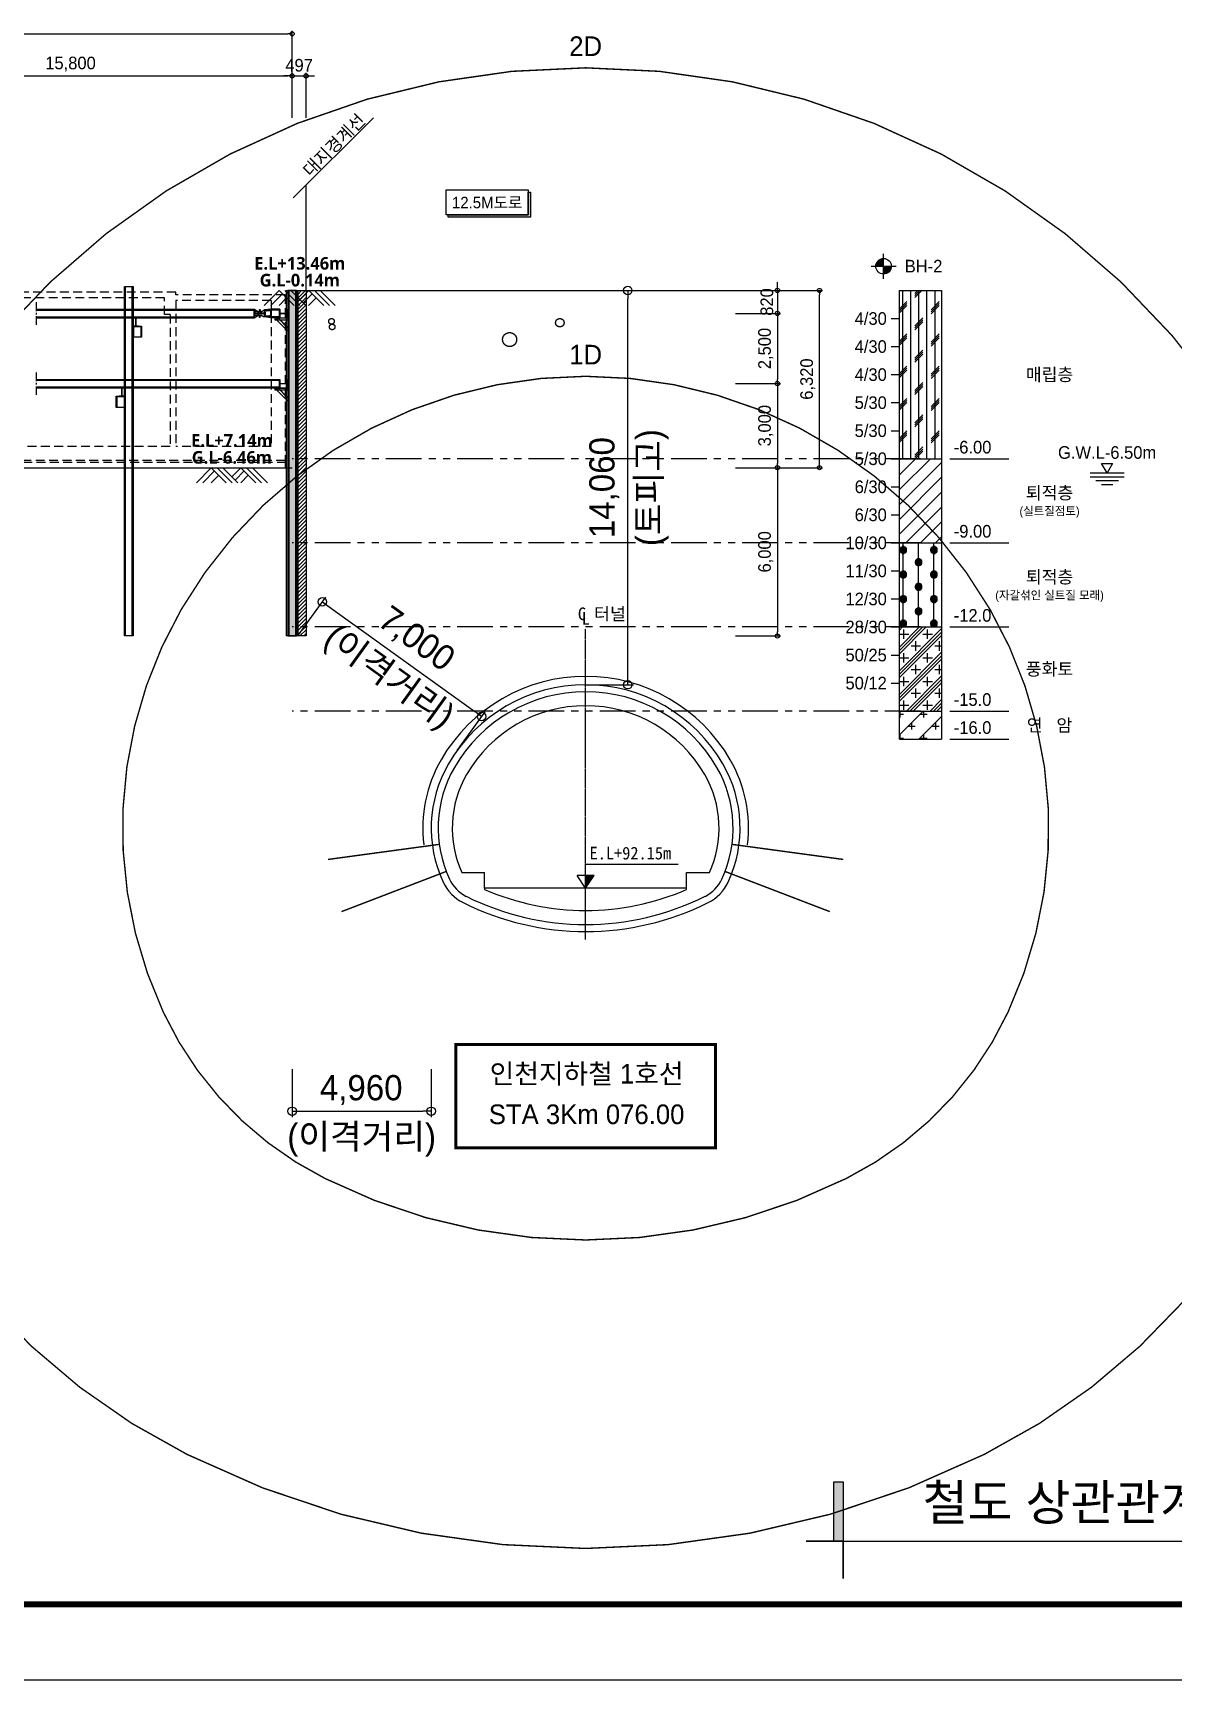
# Model space of a CAD drawing. Header units: millimetres. Extents: x 1073475 to 2890243, y -1340830 to -367733.
# Drawn here: x 1472353 to 1512988, y -456833 to -398096 of the extents above; entities that cross this region are included whole.
import ezdxf
from ezdxf.enums import TextEntityAlignment as Align

# ---------------------------------------------------------------- set-up
doc = ezdxf.new("R2010")
doc.units = ezdxf.units.MM
doc.header["$LTSCALE"] = 50
doc.header["$PDMODE"] = 3
doc.header["$PDSIZE"] = 100
for name, pattern in [('A-CENTR01', [2, 1.25, -0.25, 0.25, -0.25]), ('CENTER', [2, 1.25, -0.25, 0.25, -0.25]), ('E-DIGLN01', [2, 0.9, -0.2, 0.9]), ('HIDDEN', [9.525, 6.35, -3.175]), ('HIDDEN2', [4.7625, 3.175, -1.5875]), ('PHANTOM', [63.5, 31.75, -6.35, 6.35, -6.35, 6.35, -6.35])]:
    doc.linetypes.add(name, pattern=pattern)
doc.layers.get('Defpoints').update_dxf_attribs({"color": 151})
for name, color, linetype in [('0-재료표-1', 3, 'Continuous'), ('0-재료표-T', 7, 'Continuous'), ('1', 1, 'Continuous'), ('11', 11, 'Continuous'), ('3', 3, 'Continuous'), ('A-SYM', 7, 'Continuous'), ('ANGLE', 1, 'Continuous'), ('C-DIM', 7, 'Continuous'), ('CIP', 1, 'Continuous'), ('CS-CNTL', 1, 'A-CENTR01'), ('CS-CONC-MAJR', 4, 'Continuous'), ('CS-DIMS', 1, 'Continuous'), ('CS-EXCV', 3, 'E-DIGLN01'), ('CS-PLAT', 3, 'Continuous'), ('CS-SYMB', 2, 'Continuous'), ('CS-TEXT', 7, 'Continuous'), ('CZ-TEX2', 7, 'Continuous'), ('H-BEAM', 5, 'Continuous'), ('LW-소공', 8, 'Continuous'), ('PIECE BRACKET', 1, 'Continuous'), ('PILE', 3, 'Continuous'), ('POST PILE', 6, 'Continuous'), ('POST PILE-1', 4, 'Continuous'), ('ROCKBOLT', 7, 'Continuous'), ('SITE', 7, 'PHANTOM'), ('STRUT', 3, 'Continuous'), ('STRUT-하', 3, 'Continuous'), ('TEX', 3, 'Continuous'), ('TEXT', 3, 'Continuous'), ('TITLE-1', 3, 'Continuous'), ('WALE-1', 3, 'Continuous'), ('건축', 233, 'HIDDEN'), ('대지경계선', 6, 'PHANTOM'), ('유압JACK', 2, 'Continuous'), ('주상도', 7, 'Continuous'), ('주상도0', 222, 'Continuous'), ('현황', 9, 'Continuous')]:
    doc.layers.add(name, color=color, linetype=linetype)
doc.styles.add('RXHG', font='arial.ttf')
doc.styles.add('TB_TEXT', font='')
doc.styles.add('돋움', font='')
doc.styles.add('맑은고딕', font='malgunbd.ttf')
doc.styles.get('TB_TEXT').set_extended_font_data('GulimChe')
doc.styles.get('돋움').set_extended_font_data('Dotum')
doc.linetypes.add('A-DIGLN01', pattern='A,0.9,-0.2,[19,kscals.shx,S=0.1,R=180,X=0,Y=0],0.9', length=2)
doc.dimstyles.new('SAM-300', dxfattribs={"dimscale": 1.5, "dimtxt": 300, "dimasz": 100, "dimexe": 70, "dimexo": 0, "dimgap": 100, "dimtad": 1, "dimdec": 0, "dimzin": 0, "dimdsep": 46, "dimlunit": 6, "dimtxsty": '돋움', "dimblk": 'ORIGIN', "dimcen": 100, "dimclrd": 1, "dimclre": 1, "dimclrt": 7, "dimadec": 0, "dimazin": 0, "dimtfac": 1, "dimtdec": 0, "dimtix": 1, "dimtmove": 2, "dimatfit": 3, "dimfxl": 70, "dimtolj": 1, "dimtzin": 0, "dimlwd": -1, "dimlwe": -1, "dimarcsym": 0})

# ---------------------------------------------------------------- blocks, each defined once
blk = doc.blocks.new('r1')
at = {"layer": 'ROCKBOLT', "color": 6, "linetype": 'HIDDEN', "ltscale": 0.3, "const_width": 50}
blk.add_lwpolyline([(0, 0), (0, -4000)], dxfattribs=at)
blk = doc.blocks.new('A$604448424532')
at = {"layer": 'CS-CNTL'}
blk.add_line((0, -1830), (0, 9248), dxfattribs=at)
at = {"layer": 'CS-CONC-MAJR', "color": 1}
for p, q in [((-3600, 0), (-3600, 550)), ((3600, 0), (-3600, 0)), ((3600, 0), (3600, 550)), ((3600, 550), (4409, 550)), ((3600, -50), (3600, 0)), ((-3600, 0), (-3600, -50))]:
    blk.add_line(p, q, dxfattribs=at)
at = {"layer": 'CS-CONC-MAJR', "flags": 128}
for points in [[(4853, 320, 0.244307), (4677, 4300, 0.57735), (-4677, 4300, 0.244307), (-4853, 320)], [(-4256, -295, 0.236096), (4256, -295)]]:
    blk.add_lwpolyline(points, format="xyb", dxfattribs=at)
at = {"layer": 'CS-CONC-MAJR', "color": 1, "flags": 128}
blk.add_lwpolyline([(4409, 550, 0.242815), (4244, 4050, 0.57735), (-4244, 4050, 0.242815), (-4409, 550), (-3600, 550)], format="xyb", dxfattribs=at)
at = {"layer": 'CS-CONC-MAJR'}
for centre, start, end in [((-3674, 867), 204.91541, 243.43191), ((3674, 867), 296.56809, 335.08459)]:
    blk.add_arc(centre, 1300, start, end, dxfattribs=at)
at = {"layer": 'CS-CONC-MAJR', "color": 1}
blk.add_arc((0, 8215), 9015, 246.46342, 293.53658, dxfattribs=at)
at = {"layer": 'CS-EXCV', "linetype": 'A-DIGLN01', "flags": 128}
for points in [[(5153, 4575, 0.57735), (-5153, 4575, 0.162835), (-5769, 1547, 0.162835)], [(4893, 4425, 0.57735), (-4893, 4425, 0.244307), (-5080, 214)], [(5080, 214, 0.244307), (4893, 4425, 0.073731)], [(5769, 1547, 0.162835), (5153, 4575)], [(4368, -519, 0.16966), (5080, 214)]]:
    blk.add_lwpolyline(points, format="xyb", dxfattribs=at)
at = {"layer": 'CS-EXCV', "linetype": 'A-DIGLN01'}
for centre, radius, start, end in [((-3674, 867), 1550, 204.91541, 243.43191), ((0, 8215), 9765, 243.43191, 296.56809)]:
    blk.add_arc(centre, radius, start, end, dxfattribs=at)
at = {"layer": 'CS-PLAT'}
for p, rotation in [((-5216, 1559), 277.7322920257632), ((5216, 1559), 82.26770797426234), ((-4969, 592), 290.994339550877), ((4969, 592), 69.00566044914086)]:
    blk.add_blockref('r1', p, dxfattribs=dict(at, rotation=rotation))
at = {"layer": 'CS-TEXT', "style": 'TB_TEXT'}
for s, p in [('C 터널', (-279, 9556)), ('L', (-140, 9395))]:
    blk.add_text(s, height=450, dxfattribs=at).set_placement(p)
blk = doc.blocks.new('A$C62E05D53')
at = {"layer": '1'}
for p, q in [((-273, 0), (-628, -356)), ((84, -356), (-273, 0)), ((221, -356), (-137, 0)), ((357, -356), (0, 0)), ((429, 0), (215, -215)), ((787, -356), (429, 0)), ((923, -356), (566, 0)), ((1060, -356), (703, 0)), ((-195, -78), (-472, -356)), ((-97, -175), (-277, -356)), ((508, -78), (294, -293)), ((605, -175), (425, -356))]:
    blk.add_line(p, q, dxfattribs=at)
blk = doc.blocks.new('A-A')
at = {"layer": '건축'}
for p, q in [((-17050, 260), (-17050, 6260)), ((13150, 6260), (-17050, 6260)), ((-16550, 760), (-16550, 6060)), ((-4550, 6060), (-16550, 6060)), ((-4550, 5460), (-4550, 6060)), ((5450, 6060), (-4150, 6060)), ((-4150, 5460), (-4150, 6060)), ((5450, 5460), (5450, 6060)), ((12750, 6060), (5850, 6060)), ((5850, 5460), (5850, 6060)), ((12750, 5460), (12750, 6060)), ((17050, 6160), (13150, 6160)), ((16550, 5960), (13150, 5960)), ((13150, 5960), (13150, 760)), ((16550, 5960), (16550, 760)), ((17050, 6160), (17050, 260)), ((-4150, 5460), (-4550, 5460)), ((5850, 5460), (5450, 5460)), ((12950, 5460), (12750, 5460)), ((12950, 760), (-16550, 760)), ((16550, 760), (13150, 760)), ((-17050, 260), (-17050, 0)), ((17050, 260), (-17050, 260)), ((-17050, 200), (17050, 200)), ((-17050, 0), (17050, 0)), ((17050, 260), (17050, 0))]:
    blk.add_line(p, q, dxfattribs=at)
for points in [[(13150, 6160), (13150, 6260)], [(12950, 5460), (12950, 760)]]:
    blk.add_lwpolyline(points, dxfattribs=at)
blk = doc.blocks.new('A$C52A661DD')
at = {"layer": 'ANGLE'}
for p, q in [((-450, -10), (0, -10)), ((-361, -7), (0, -368))]:
    blk.add_line(p, q, dxfattribs=at)
for points in [[(-450, 0), (0, 0), (0, -90), (-450, -90)], [(-354, 0), (0, -354), (0, -481), (-417, -64)]]:
    blk.add_lwpolyline(points, close=True, dxfattribs=at)
blk = doc.blocks.new('A$C26452653')
at = {"layer": '유압JACK'}
for p, q in [((0, 600), (0, 587)), ((0, 600), (300, 600)), ((300, 600), (0, 600)), ((300, 600), (300, 587)), ((0, 13), (26, 234)), ((0, 13), (0, 0)), ((0, 0), (300, 0)), ((5, 582), (62, 582)), ((5, 582), (150, 582)), ((5, 582), (125, 582)), ((5, 18), (25, 18)), ((9, 582), (82, 471)), ((17, 413), (64, 417)), ((17, 393), (64, 389)), ((40, 33), (40, 244)), ((77, 363), (54, 296)), ((56, 21), (56, 199)), ((56, 168), (60, 168)), ((56, 153), (60, 153)), ((56, 63), (60, 63)), ((56, 48), (60, 48)), ((70, 311), (57, 299)), ((59, 18), (241, 18)), ((60, 168), (60, 153)), ((60, 48), (60, 63)), ((83, 450), (77, 568)), ((77, 434), (77, 432)), ((77, 432), (77, 372)), ((77, 374), (77, 372)), ((77, 373), (77, 372)), ((133, 368), (77, 368)), ((77, 368), (77, 327)), ((150, 438), (81, 438)), ((150, 368), (81, 368)), ((150, 444), (89, 444)), ((92, 226), (92, 221)), ((92, 226), (207, 226)), ((92, 221), (207, 221)), ((95, 444), (95, 438)), ((95, 444), (205, 444)), ((95, 438), (205, 438)), ((98, 444), (98, 438)), ((98, 234), (98, 226)), ((98, 226), (197, 226)), ((101, 235), (101, 226)), ((102, 226), (102, 221)), ((103, 226), (103, 221)), ((103, 221), (195, 221)), ((103, 218), (103, 213)), ((103, 218), (195, 218)), ((103, 213), (197, 213)), ((105, 221), (105, 218)), ((133, 368), (222, 368)), ((295, 582), (139, 582)), ((142, 479), (140, 567)), ((141, 247), (141, 360)), ((141, 341), (159, 341)), ((141, 259), (159, 259)), ((150, 444), (211, 444)), ((150, 438), (218, 438)), ((150, 368), (218, 368)), ((158, 479), (160, 567)), ((159, 247), (159, 360)), ((295, 582), (175, 582)), ((195, 221), (197, 221)), ((195, 221), (195, 218)), ((195, 218), (197, 218)), ((197, 226), (197, 221)), ((197, 226), (197, 221)), ((197, 226), (197, 221)), ((197, 226), (202, 226)), ((197, 218), (197, 213)), ((199, 235), (199, 226)), ((202, 444), (202, 438)), ((202, 234), (202, 226)), ((205, 444), (205, 438)), ((207, 226), (207, 221)), ((217, 450), (223, 568)), ((291, 582), (218, 471)), ((222, 434), (222, 432)), ((222, 432), (222, 372)), ((222, 374), (222, 372)), ((222, 373), (222, 372)), ((222, 368), (222, 327)), ((222, 363), (246, 296)), ((230, 311), (243, 299)), ((282, 413), (236, 417)), ((282, 393), (236, 389)), ((295, 582), (238, 582)), ((240, 168), (240, 153)), ((244, 168), (240, 168)), ((244, 153), (240, 153)), ((244, 63), (240, 63)), ((240, 48), (240, 63)), ((244, 48), (240, 48)), ((244, 21), (244, 199)), ((260, 33), (260, 244)), ((300, 13), (274, 234)), ((295, 18), (275, 18)), ((300, 13), (300, 0))]:
    blk.add_line(p, q, dxfattribs=at)
for centre, radius, start, end in [((5, 587), 5, 180, 270), ((5, 13), 5, 90, 180), ((17, 403), 10, 90, 270), ((25, 33), 15, 270, 0), ((135, 221), 110, 135, 172.99693), ((150, 236), 110, 135.36023, 180), ((81, 199), 25, 119.7623, 180), ((59, 21), 3, 180, 270), ((62, 567), 15, 3, 90), ((62, 432), 15, 274.76364, 0), ((62, 374), 15, 0, 85.23636), ((150, 79), 164, 90, 119.7623), ((57, 327), 20, 315.36023, 0), ((81, 434), 4, 90, 180), ((81, 372), 4, 180, 270), ((89, 450), 6, 183, 270), ((125, 567), 15, 1.2674, 90), ((132, 479), 10, 270, 1.2674), ((133, 360), 7.5, 0, 90), ((150, 403), 15, 90, 270), ((136, 247), 5, 274.75184, 0), ((150, 403), 10, 90, 270), ((150, 403), 15, 270, 90), ((150, 403), 10, 270, 90), ((150, 79), 164, 60.2377, 90), ((168, 479), 10, 178.7326, 270), ((166, 360), 7.5, 90, 180), ((164, 247), 5, 180, 265.24816), ((175, 567), 15, 90, 178.7326), ((211, 450), 6, 270, 357), ((218, 434), 4, 0, 90), ((218, 372), 4, 270, 0), ((237, 432), 15, 180, 265.23636), ((238, 567), 15, 90, 177), ((237, 374), 15, 94.76364, 180), ((242, 327), 20, 180, 224.63977), ((150, 236), 110, 0, 44.63977), ((219, 199), 25, 0, 60.2377), ((241, 21), 3, 270, 0), ((165, 221), 110, 7.00307, 45), ((275, 33), 15, 180, 270), ((282, 403), 10, 270, 90), ((295, 587), 5, 270, 0), ((295, 13), 5, 0, 90)]:
    blk.add_arc(centre, radius, start, end, dxfattribs=at)
blk = doc.blocks.new('_Origin')
at = {"color": 0, "linetype": 'ByBlock', "lineweight": -2}
blk.add_line((0, 0), (-1, 0), dxfattribs=at)
blk.add_circle((0, 0), 0.5, dxfattribs=at)
blk = doc.blocks.new('*D696')
at = {"layer": 'C-DIM', "color": 1, "ltscale": 0.2, "transparency": 16777216}
for p, q in [((1498887, -407130), (1498887, -406980)), ((1497387, -407280), (1498992, -407280)), ((1498887, -407280), (1498887, -408100)), ((1497387, -408100), (1498992, -408100)), ((1498887, -408250), (1498887, -408400))]:
    blk.add_line(p, q, dxfattribs=at)
at = {"layer": 'Defpoints', "color": 0, "ltscale": 0.2, "transparency": 16777216}
for p in [(1497387, -407280), (1497387, -408100), (1498887, -408100)]:
    blk.add_point(p, dxfattribs=at)
at = {"layer": 'C-DIM', "color": 1, "ltscale": 0.2, "transparency": 16777216, "xscale": 150, "yscale": 150, "zscale": 150}
for p, rotation in [((1498887, -407280), 270), ((1498887, -408100), 90)]:
    blk.add_blockref('_Origin', p, dxfattribs=dict(at, rotation=rotation))
at = {"layer": 'C-DIM', "color": 7, "ltscale": 0.2, "transparency": 16777216, "insert": (1498512, -407690), "char_height": 450, "attachment_point": 5, "rotation": 90, "style": '돋움'}
blk.add_mtext('\\A1;820', dxfattribs=at)
blk = doc.blocks.new('*D697')
at = {"layer": 'C-DIM', "color": 1, "ltscale": 0.2, "transparency": 16777216}
for p, q in [((1497387, -408100), (1498992, -408100)), ((1498887, -408250), (1498887, -410450)), ((1497387, -410600), (1498992, -410600))]:
    blk.add_line(p, q, dxfattribs=at)
at = {"layer": 'Defpoints', "color": 0, "ltscale": 0.2, "transparency": 16777216}
for p in [(1497387, -408100), (1497387, -410600), (1498887, -410600)]:
    blk.add_point(p, dxfattribs=at)
at = {"layer": 'C-DIM', "color": 1, "ltscale": 0.2, "transparency": 16777216, "xscale": 150, "yscale": 150, "zscale": 150}
for p, rotation in [((1498887, -408100), 90), ((1498887, -410600), 270)]:
    blk.add_blockref('_Origin', p, dxfattribs=dict(at, rotation=rotation))
at = {"layer": 'C-DIM', "color": 7, "ltscale": 0.2, "transparency": 16777216, "insert": (1498469, -409350), "char_height": 450, "attachment_point": 5, "rotation": 90, "style": '돋움'}
blk.add_mtext('\\A1;2,500', dxfattribs=at)
blk = doc.blocks.new('*D698')
at = {"layer": 'C-DIM', "color": 1, "ltscale": 0.2, "transparency": 16777216}
for p, q in [((1497387, -410600), (1498992, -410600)), ((1498887, -410750), (1498887, -413450)), ((1497387, -413600), (1498992, -413600))]:
    blk.add_line(p, q, dxfattribs=at)
at = {"layer": 'Defpoints', "color": 0, "ltscale": 0.2, "transparency": 16777216}
for p in [(1497387, -410600), (1497387, -413600), (1498887, -413600)]:
    blk.add_point(p, dxfattribs=at)
at = {"layer": 'C-DIM', "color": 1, "ltscale": 0.2, "transparency": 16777216, "xscale": 150, "yscale": 150, "zscale": 150}
for p, rotation in [((1498887, -410600), 90), ((1498887, -413600), 270)]:
    blk.add_blockref('_Origin', p, dxfattribs=dict(at, rotation=rotation))
at = {"layer": 'C-DIM', "color": 7, "ltscale": 0.2, "transparency": 16777216, "insert": (1498469, -412100), "char_height": 450, "attachment_point": 5, "rotation": 90, "style": '돋움'}
blk.add_mtext('\\A1;3,000', dxfattribs=at)
blk = doc.blocks.new('*D699')
at = {"layer": 'C-DIM', "color": 1, "ltscale": 0.2, "transparency": 16777216}
for p, q in [((1497387, -413600), (1498992, -413600)), ((1498887, -413750), (1498887, -419450)), ((1497387, -419600), (1498992, -419600))]:
    blk.add_line(p, q, dxfattribs=at)
at = {"layer": 'Defpoints', "color": 0, "ltscale": 0.2, "transparency": 16777216}
for p in [(1497387, -413600), (1497387, -419600), (1498887, -419600)]:
    blk.add_point(p, dxfattribs=at)
at = {"layer": 'C-DIM', "color": 1, "ltscale": 0.2, "transparency": 16777216, "xscale": 150, "yscale": 150, "zscale": 150}
for p, rotation in [((1498887, -413600), 90), ((1498887, -419600), 270)]:
    blk.add_blockref('_Origin', p, dxfattribs=dict(at, rotation=rotation))
at = {"layer": 'C-DIM', "color": 7, "ltscale": 0.2, "transparency": 16777216, "insert": (1498469, -416600), "char_height": 450, "attachment_point": 5, "rotation": 90, "style": '돋움'}
blk.add_mtext('\\A1;6,000', dxfattribs=at)
blk = doc.blocks.new('*D700')
at = {"layer": 'C-DIM', "color": 1, "ltscale": 0.2, "transparency": 16777216}
for p, q in [((1498887, -407280), (1500492, -407280)), ((1500387, -413450), (1500387, -407430)), ((1498887, -413600), (1500492, -413600))]:
    blk.add_line(p, q, dxfattribs=at)
at = {"layer": 'Defpoints', "color": 0, "ltscale": 0.2, "transparency": 16777216}
for p in [(1498887, -407280), (1500387, -407280), (1498887, -413600)]:
    blk.add_point(p, dxfattribs=at)
at = {"layer": 'C-DIM', "color": 1, "ltscale": 0.2, "transparency": 16777216, "xscale": 150, "yscale": 150, "zscale": 150}
for p, rotation in [((1500387, -407280), 90), ((1500387, -413600), 270)]:
    blk.add_blockref('_Origin', p, dxfattribs=dict(at, rotation=rotation))
at = {"layer": 'C-DIM', "color": 7, "ltscale": 0.2, "transparency": 16777216, "insert": (1499969, -410440), "char_height": 450, "attachment_point": 5, "rotation": 90, "style": '돋움'}
blk.add_mtext('\\A1;6,320', dxfattribs=at)
blk = doc.blocks.new('*D704')
at = {"layer": 'C-DIM', "color": 1, "ltscale": 0.2, "transparency": 16777216}
for p, q in [((1465791, -401128), (1465791, -399523)), ((1465941, -399628), (1481441, -399628)), ((1481591, -401128), (1481591, -399523))]:
    blk.add_line(p, q, dxfattribs=at)
at = {"layer": 'Defpoints', "color": 0, "ltscale": 0.2, "transparency": 16777216}
for p in [(1481591, -399628), (1465791, -401128), (1481591, -401128)]:
    blk.add_point(p, dxfattribs=at)
at = {"layer": 'C-DIM', "color": 1, "ltscale": 0.2, "transparency": 16777216, "xscale": 150, "yscale": 150, "zscale": 150, "rotation": 180}
blk.add_blockref('_Origin', (1465791, -399628), dxfattribs=at)
at = {"layer": 'C-DIM', "color": 1, "ltscale": 0.2, "transparency": 16777216, "xscale": 150, "yscale": 150, "zscale": 150}
blk.add_blockref('_Origin', (1481591, -399628), dxfattribs=at)
at = {"layer": 'C-DIM', "color": 7, "ltscale": 0.2, "transparency": 16777216, "insert": (1473691, -399209), "char_height": 450, "attachment_point": 5, "style": '돋움'}
blk.add_mtext('\\A1;15,800', dxfattribs=at)
blk = doc.blocks.new('*D705')
at = {"layer": 'C-DIM', "color": 1, "ltscale": 0.2, "transparency": 16777216}
for p, q in [((1481441, -399628), (1481291, -399628)), ((1481591, -401128), (1481591, -399523)), ((1481591, -399628), (1482088, -399628)), ((1482088, -401128), (1482088, -399523)), ((1482238, -399628), (1482388, -399628))]:
    blk.add_line(p, q, dxfattribs=at)
at = {"layer": 'Defpoints', "color": 0, "ltscale": 0.2, "transparency": 16777216}
for p in [(1482088, -399628), (1481591, -401128), (1482088, -401128)]:
    blk.add_point(p, dxfattribs=at)
at = {"layer": 'C-DIM', "color": 1, "ltscale": 0.2, "transparency": 16777216, "xscale": 150, "yscale": 150, "zscale": 150}
blk.add_blockref('_Origin', (1481591, -399628), dxfattribs=at)
at = {"layer": 'C-DIM', "color": 1, "ltscale": 0.2, "transparency": 16777216, "xscale": 150, "yscale": 150, "zscale": 150, "rotation": 180}
blk.add_blockref('_Origin', (1482088, -399628), dxfattribs=at)
at = {"layer": 'C-DIM', "color": 7, "ltscale": 0.2, "transparency": 16777216, "insert": (1481839, -399252), "char_height": 450, "attachment_point": 5, "style": '돋움'}
blk.add_mtext('\\A1;497', dxfattribs=at)
blk = doc.blocks.new('*D706')
at = {"layer": 'C-DIM', "color": 1, "ltscale": 0.2, "transparency": 16777216}
for p, q in [((1446991, -399628), (1446991, -398023)), ((1447141, -398128), (1481441, -398128)), ((1481591, -399628), (1481591, -398023))]:
    blk.add_line(p, q, dxfattribs=at)
at = {"layer": 'Defpoints', "color": 0, "ltscale": 0.2, "transparency": 16777216}
for p in [(1481591, -398128), (1446991, -399628), (1481591, -399628)]:
    blk.add_point(p, dxfattribs=at)
at = {"layer": 'C-DIM', "color": 1, "ltscale": 0.2, "transparency": 16777216, "xscale": 150, "yscale": 150, "zscale": 150, "rotation": 180}
blk.add_blockref('_Origin', (1446991, -398128), dxfattribs=at)
at = {"layer": 'C-DIM', "color": 1, "ltscale": 0.2, "transparency": 16777216, "xscale": 150, "yscale": 150, "zscale": 150}
blk.add_blockref('_Origin', (1481591, -398128), dxfattribs=at)
at = {"layer": 'C-DIM', "color": 7, "ltscale": 0.2, "transparency": 16777216, "insert": (1464291, -397709), "char_height": 450, "attachment_point": 5, "style": '돋움'}
blk.add_mtext('\\A1;34,600', dxfattribs=at)
blk = doc.blocks.new('A$C434C2950')
at = {"layer": 'PIECE BRACKET'}
for p, q in [((0, -14), (300, -14)), ((20, -14), (20, -400)), ((280, -14), (280, -400))]:
    blk.add_line(p, q, dxfattribs=at)
blk.add_lwpolyline([(0, 0), (300, 0), (300, -400), (0, -400)], close=True, dxfattribs=at)
blk = doc.blocks.new('dbox')
at = {"layer": '11'}
blk.add_line((81088, 1800), (4288, 1800), dxfattribs=at)
at = {"layer": '11', "const_width": 150}
blk.add_lwpolyline([(81088, 1800), (4288, 1800), (4288, 57600), (81088, 57600)], close=True, dxfattribs=at)
at = {"layer": 'TEXT', "color": 7}
blk.add_line((84100, 0), (0, 0), dxfattribs=at)
at = {"layer": 'TEX', "color": 6, "linetype": 'Continuous', "style": 'RXHG', "width": 1}
for tag, p in [('일자', (76628, 15972)), ('축척', (76628, 13925)), ('설계번호', (76684, 12170))]:
    blk.add_attdef(tag, p, '', height=300, dxfattribs=at)
at = {"layer": 'TEX', "color": 7, "linetype": 'Continuous', "style": 'RXHG', "width": 1}
blk.add_attdef('파일명', (81840, 4453), '', height=300, rotation=90, dxfattribs=at)
at = {"layer": 'TEX', "linetype": 'Continuous', "style": 'RXHG', "width": 1}
for tag, p in [('도면명-1', (77799, 3389)), ('도면명-2', (77799, 2662))]:
    blk.add_attdef(tag, text='', height=400, dxfattribs=at).set_placement(p, align=Align.CENTER)
blk = doc.blocks.new('bh-2')
at = {"layer": '주상도'}
h = blk.add_hatch(color=0, dxfattribs=at)
h.paths.add_polyline_path([(-1315, 1142, 0.414214), (-1592, 864), (-1315, 864)])
h.paths.add_polyline_path([(-1315, 864), (-1315, 587, 0.414214), (-1037, 864)])
h = blk.add_hatch(dxfattribs=at)
h.set_pattern_fill('CORK', color=0, scale=2304, angle=90, style=0)
h.set_pattern_definition([(90, (-406087.6, -213853.86), (-288, 2e-14), []), (225, (-405943.6, -213709.86), (576, -576), [407.2935, -407.2935]), (225, (-405943.6, -213637.86), (576, -576), [407.2935, -407.2935]), (225, (-405943.6, -213565.86), (576, -576), [407.2935, -407.2935])])
h.paths.add_polyline_path([(750, -6000), (750, 0), (-750, 0), (-750, -6000)])
h = blk.add_hatch(dxfattribs=at)
h.set_pattern_fill('ANSI31', color=0, scale=3000, style=0)
h.set_pattern_definition([(45, (-405980.34, -212353.86), (-265.16504, 265.16504), [])])
h.paths.add_polyline_path([(750, -6000), (-750, -6000), (-750, -9000), (750, -9000)])
h = blk.add_hatch(dxfattribs=at)
h.set_pattern_fill('SMCR', color=0, scale=175, style=0)
h.set_pattern_definition([(0, (-405805.1, -212342.4), (0, 875), [73.5, -1020.25]), (0, (-405836.75, -212328.4), (0, 875), [136.85, -956.9]), (0, (-405855.6, -212314.4), (0, 875), [174.615, -919.135]), (0, (-405869.2, -212300.4), (0, 875), [201.705, -892.045]), (0, (-405879.34, -212286.4), (0, 875), [222.0575, -871.6925]), (0, (-405887, -212272.4), (0, 875), [237.405, -856.345]), (0, (-405892.7, -212258.4), (0, 875), [248.6925, -845.0575]), (0, (-405896.55, -212244.4), (0, 875), [256.4625, -837.2875]), (0, (-405898.8, -212230.4), (0, 875), [260.995, -832.755]), (0, (-405899.6, -212216.4), (0, 875), [262.5, -831.25]), (0, (-405898.8, -212202.4), (0, 875), [260.995, -832.755]), (0, (-405896.55, -212188.4), (0, 875), [256.4625, -837.2875]), (0, (-405892.7, -212174.4), (0, 875), [248.6925, -845.0575]), (0, (-405887, -212160.4), (0, 875), [237.405, -856.345]), (0, (-405879.34, -212146.4), (0, 875), [222.0575, -871.6925]), (0, (-405869.2, -212132.4), (0, 875), [201.705, -892.045]), (0, (-405855.6, -212118.4), (0, 875), [174.615, -919.135]), (0, (-405836.75, -212104.4), (0, 875), [136.85, -956.9]), (0, (-405805.1, -212090.4), (0, 875), [73.5, -1020.25]), (0, (-405258.2, -211904.9), (0, 875), [73.5, -1020.25]), (0, (-405289.9, -211890.9), (0, 875), [136.85, -956.9]), (0, (-405308.8, -211876.9), (0, 875), [174.615, -919.135]), (0, (-405322.3, -211862.9), (0, 875), [201.705, -892.045]), (0, (-405332.5, -211848.9), (0, 875), [222.0575, -871.6925]), (0, (-405340.15, -211834.9), (0, 875), [237.405, -856.345]), (0, (-405345.8, -211820.9), (0, 875), [248.6925, -845.0575]), (0, (-405349.7, -211806.9), (0, 875), [256.4625, -837.2875]), (0, (-405351.95, -211792.9), (0, 875), [260.995, -832.755]), (0, (-405352.7, -211778.9), (0, 875), [262.5, -831.25]), (0, (-405351.95, -211764.9), (0, 875), [260.995, -832.755]), (0, (-405349.7, -211750.9), (0, 875), [256.4625, -837.2875]), (0, (-405345.8, -211736.9), (0, 875), [248.6925, -845.0575]), (0, (-405340.15, -211722.9), (0, 875), [237.405, -856.345]), (0, (-405332.5, -211708.9), (0, 875), [222.0575, -871.6925]), (0, (-405322.3, -211694.9), (0, 875), [201.705, -892.045]), (0, (-405308.8, -211680.9), (0, 875), [174.615, -919.135]), (0, (-405289.9, -211666.9), (0, 875), [136.85, -956.9]), (0, (-405258.2, -211652.9), (0, 875), [73.5, -1020.25]), (90, (-405768.3, -212653.86), (-546.875, 3e-14), [])])
h.paths.add_polyline_path([(750, -9000), (-750, -9000), (-750, -12000), (750, -12000)])
h = blk.add_hatch(dxfattribs=at)
h.set_pattern_fill('HWR', color=0, scale=112.21875, style=0, pattern_type=2)
h.set_pattern_definition([(45, (-248107.5, -25924.9), (-421.875, 421.875), []), (45, (-248229, -25924.9), (-421.875, 421.875), []), (45, (-248350.5, -25924.9), (-421.875, 421.875), []), (0, (-247975.87, -25924.9), (421.875, 421.875), [337.5, -506.25]), (90, (-247807.1, -26093.64), (-421.875, 421.875), [337.5, -506.25])])
h.paths.add_polyline_path([(750, -12000), (-750, -12000), (-750, -15000), (750, -15000)])
h = blk.add_hatch(dxfattribs=at)
h.set_pattern_fill('YYST', color=0, scale=144, style=0)
h.set_pattern_definition([(45, (-405980.34, -211853.86), (-424.2675, 424.2675), []), (0, (-405804.75, -211985.04), (424.2096, 424.2096), [237.5568, -610.8624]), (90, (-405686, -212103.83), (-424.2096, 424.2096), [237.5568, -610.8624])])
h.paths.add_polyline_path([(750, -15000), (-750, -15000), (-750, -16000), (750, -16000)])
at = {"layer": '주상도', "color": 0}
for p, q in [((-1315, 418), (-1315, 1311)), ((-1761, 864), (-868, 864)), ((-750, -16000), (-750, 0)), ((-750, 0), (750, 0)), ((750, 0), (750, -16000)), ((-1050, -1000), (-750, -1000)), ((-1050, -2000), (-750, -2000)), ((-1050, -3000), (-750, -3000)), ((-1050, -4000), (-750, -4000)), ((-1050, -5000), (-750, -5000)), ((-1050, -6000), (-750, -6000)), ((-750, -6000), (750, -6000)), ((1050, -6000), (3150, -6000)), ((6652, -6500), (6458, -6174)), ((6458, -6174), (6846, -6174)), ((6846, -6174), (6652, -6500)), ((-1050, -7000), (-750, -7000)), ((6048, -6500), (7256, -6500)), ((6048, -6641), (7256, -6641)), ((6249, -6781), (7054, -6781)), ((6451, -6922), (6853, -6922)), ((-1050, -8000), (-750, -8000)), ((-1050, -9000), (-750, -9000)), ((-750, -9000), (750, -9000)), ((1050, -9000), (3150, -9000)), ((-1050, -10000), (-750, -10000)), ((-1050, -11000), (-750, -11000)), ((-1050, -12000), (-750, -12000)), ((-750, -12000), (750, -12000)), ((1050, -12000), (3150, -12000)), ((-1050, -13000), (-750, -13000)), ((-1050, -14000), (-750, -14000)), ((-750, -15000), (750, -15000)), ((1050, -15000), (3150, -15000)), ((-750, -16000), (750, -16000)), ((1050, -16000), (3150, -16000))]:
    blk.add_line(p, q, dxfattribs=at)
blk.add_circle((-1315, 864), 277, dxfattribs=at)
at = {"layer": '주상도', "color": 0, "style": '돋움'}
blk.add_text('BH-2', height=450, dxfattribs=at).set_placement((111, 643), align=Align.CENTER)
for s, p in [('4/30', (-1200, -1000)), ('4/30', (-1200, -2000)), ('4/30', (-1200, -3000)), ('5/30', (-1200, -4000)), ('5/30', (-1200, -5000)), ('5/30', (-1200, -6000)), ('6/30', (-1200, -7000)), ('6/30', (-1200, -8000)), ('10/30', (-1200, -9000)), ('11/30', (-1200, -10000)), ('12/30', (-1200, -11000)), ('28/30', (-1200, -12000)), ('50/25', (-1200, -13000)), ('50/12', (-1200, -14000))]:
    blk.add_text(s, height=450, dxfattribs=at).set_placement(p, align=Align.MIDDLE_RIGHT)
for s, height, p in [('매립층', 450, (4600, -3000)), ('G.W.L-6.50m', 450, (6652, -5777)), ('퇴적층', 450, (4600, -7216)), ('(실트질점토)', 300, (4600, -7866)), ('퇴적층', 450, (4600, -10216)), ('(자갈섞인 실트질 모래)', 300, (4600, -10866)), ('풍화토', 450, (4600, -13500)), ('연   암', 450, (4600, -15500))]:
    blk.add_text(s, height=height, dxfattribs=at).set_placement(p, align=Align.MIDDLE_CENTER)
for s, p in [('-6.00', (1186, -5587)), ('-9.00', (1186, -8587)), ('-12.0', (1186, -11587)), ('-15.0', (1186, -14587)), ('-16.0', (1186, -15587))]:
    blk.add_text(s, height=450, dxfattribs=at).set_placement(p, align=Align.MIDDLE_LEFT)

msp = doc.modelspace()

# ---------------------------------------------------------------- hatches: boundary and pattern name
at = {"layer": 'A-SYM'}
msp.add_hatch(color=2, dxfattribs=at).paths.add_polyline_path([(1501233.2, -449761.8), (1500893.8, -449761.8), (1500893.8, -451883.1), (1501233.2, -451883.1)])
at = {"layer": 'CIP'}
h = msp.add_hatch(dxfattribs=at)
h.set_pattern_fill('AR-CONC', color=256, scale=2, style=0)
h.set_pattern_definition([(50, (1481390.7, -421340.03), (364.3693, -31.878), [38.1, -419.1]), (355, (1481390.7, -421340.03), (-70.486, 382.113), [30.48, -335.28]), (100.451, (1481421.08, -421342.7), (293.885, 350.233), [32.38, -356.18]), (46.1842, (1481390.7, -421238.43), (542.158, -84.085), [57.15, -628.65]), (96.6356, (1481435.9, -421245.44), (474.808, 494.851), [48.57, -534.27]), (351.184, (1481390.7, -421238.43), (474.81, 494.85), [45.72, -502.92]), (21, (1481441.5, -421263.83), (303.23, -204.531), [38.1, -419.1]), (326, (1481441.5, -421263.83), (123.604, 368.376), [30.48, -335.28]), (71.4514, (1481466.78, -421280.87), (426.833, 163.846), [32.38, -356.18]), (37.5, (1481390.71, -421340.03), (6.1772, 169.1101), [0, -331.216, 0, -340.36, 0, -336.55]), (7.5, (1481390.71, -421340.03), (133.6393, 200.3611), [0, -194.056, 0, -323.596, 0, -128.27]), (327.5, (1481277.43, -421340.03), (271.1812, -11.4575), [0, -127, 0, -396.24, 0, -525.78]), (317.5, (1481226.63, -421340.03), (296.2584, 50.853), [0, -165.1, 0, -263.144, 0, -373.38])])
h.paths.add_polyline_path([(1481390.7, -407280), (1481790.7, -407280), (1481790.7, -419600), (1481390.7, -419600)])
at = {"layer": 'LW-소공'}
h = msp.add_hatch(dxfattribs=at)
h.set_pattern_fill('ANSI31', color=256, scale=30, style=0)
h.set_pattern_definition([(45, (1501141.5, -421340.03), (-67.35192, 67.35192), [])])
h.paths.add_polyline_path([(1481790.7, -407280), (1482088.1, -407280), (1482088, -419600), (1481790.7, -419600)])

# ---------------------------------------------------------------- linework, layer by layer
at = {"ltscale": 0.2}
for p, q in [((1481590.7, -407280), (1497715.6, -407280)), ((1446990.7, -413600), (1481590.7, -413600))]:
    msp.add_line(p, q, dxfattribs=at)
at = {"color": 1, "linetype": 'ByBlock', "lineweight": -2, "true_color": 0xe60000}
for p, q in [((1481590.7, -436548.3), (1481890.7, -436548.3)), ((1486546.6, -436548.3), (1486246.6, -436548.3))]:
    msp.add_line(p, q, dxfattribs=at)
for centre in [(1481590.7, -436548.3), (1486546.6, -436548.3)]:
    msp.add_circle(centre, 150, dxfattribs=at)
at = {"layer": 'A-SYM', "color": 2}
for points in [[(1500893.8, -451883.1), (1500893.8, -451883.1), (1499907.4, -451883.1), (1500893.8, -451883.1), (1500893.8, -449761.8), (1501233.2, -449761.8), (1501233.2, -451883.1), (1500893.8, -451883.1), (1519845.7, -451883.1)], [(1499907.4, -451883.1), (1501233.2, -451883.1), (1501233.2, -453208.8), (1501233.2, -451883.1), (1519845.7, -451883.1)]]:
    msp.add_lwpolyline(points, dxfattribs=at)
at = {"layer": 'C-DIM', "color": 1, "ltscale": 0.2, "true_color": 0xe60000}
for p, q in [((1492051.9, -407280), (1493761.9, -407280)), ((1493551.9, -421040), (1493551.9, -407580)), ((1481790.7, -419600), (1482790, -418212.4)), ((1482910.8, -418558.2), (1488100.3, -422295.6)), ((1492051.9, -421340), (1493761.9, -421340)), ((1487467.2, -423688.1), (1488466.5, -422300.5)), ((1481590.7, -435048.3), (1481590.7, -436758.3)), ((1486546.6, -435048.3), (1486546.6, -436758.3)), ((1481890.7, -436548.3), (1486246.6, -436548.3))]:
    msp.add_line(p, q, dxfattribs=at)
at = {"layer": 'CIP'}
msp.add_lwpolyline([(1481390.7, -407280), (1481790.7, -407280), (1481790.7, -419600), (1481390.7, -419600)], close=True, dxfattribs=at)
at = {"layer": 'CS-SYMB'}
for p, q in [((1492051.9, -428590), (1491751.9, -428140)), ((1492351.9, -428140), (1491751.9, -428140)), ((1492051.9, -427732.9), (1495344.4, -427732.9)), ((1492051.9, -428590), (1492051.9, -427732.9)), ((1492051.9, -428590), (1492351.9, -428140))]:
    msp.add_line(p, q, dxfattribs=at)
msp.add_solid([(1492051.9, -428140), (1492351.9, -428140), (1492051.9, -428590)], dxfattribs=at)
at = {"layer": 'H-BEAM'}
for points in [[(1475920, -408550), (1475920, -408536), (1475995.5, -408536, 0.4142136), (1476015.5, -408516), (1476015.5, -408284, 0.4142136), (1475995.5, -408264), (1475920, -408264), (1475920, -408250), (1476120, -408250), (1476120, -408264), (1476044.5, -408264, 0.4142136), (1476024.5, -408284), (1476024.5, -408516, 0.4142136), (1476044.5, -408536), (1476120, -408536), (1476120, -408550)], [(1475420, -411050), (1475420, -411036), (1475495.5, -411036, 0.4142136), (1475515.5, -411016), (1475515.5, -410784, 0.4142136), (1475495.5, -410764), (1475420, -410764), (1475420, -410750), (1475620, -410750), (1475620, -410764), (1475544.5, -410764, 0.4142136), (1475524.5, -410784), (1475524.5, -411016, 0.4142136), (1475544.5, -411036), (1475620, -411036), (1475620, -411050)]]:
    msp.add_lwpolyline(points, format="xyb", close=True, dxfattribs=at)
at = {"layer": 'LW-소공'}
msp.add_lwpolyline([(1481790.7, -407280), (1482088.1, -407280), (1482088, -419600), (1481790.7, -419600)], close=True, dxfattribs=at)
at = {"layer": 'PILE', "color": 1}
for p, q in [((1481470.7, -407280), (1481470.7, -419600)), ((1481710.7, -407280), (1481710.7, -419600))]:
    msp.add_line(p, q, dxfattribs=at)
at = {"layer": 'PILE'}
msp.add_lwpolyline([(1481440.7, -419600), (1481740.7, -419600), (1481740.7, -407280), (1481440.7, -407280), (1481440.7, -419600)], dxfattribs=at)
at = {"layer": 'POST PILE', "color": 1}
for p, q in [((1475650, -419600), (1475650, -407140)), ((1475890, -419600), (1475890, -407140))]:
    msp.add_line(p, q, dxfattribs=at)
at = {"layer": 'POST PILE-1'}
msp.add_lwpolyline([(1475620, -419600), (1475620, -407140), (1475920, -407140), (1475920, -419600), (1475620, -419600)], dxfattribs=at)
at = {"layer": 'SITE'}
for centre, radius in [((1482993.2, -408380), 100), ((1483017.7, -408580), 100), ((1489342.4, -409030), 250), ((1491131.6, -408430), 150)]:
    msp.add_circle(centre, radius, dxfattribs=at)
at = {"layer": 'STRUT'}
for p, q in [((1472465.7, -407950), (1480240.7, -407950)), ((1481140.7, -407950), (1480840.7, -407950)), ((1472465.7, -408250), (1480240.7, -408250)), ((1481140.7, -408250), (1480840.7, -408250)), ((1472465.7, -410450), (1481140.7, -410450)), ((1472465.7, -410750), (1481140.7, -410750))]:
    msp.add_line(p, q, dxfattribs=at)
at = {"layer": 'STRUT', "color": 1}
for p, q in [((1472465.7, -407980), (1480240.7, -407980)), ((1472465.7, -408220), (1480240.7, -408220)), ((1481140.7, -407980), (1480840.7, -407980)), ((1481140.7, -408220), (1480840.7, -408220)), ((1472465.7, -410480), (1481140.7, -410480)), ((1472465.7, -410720), (1481140.7, -410720))]:
    msp.add_line(p, q, dxfattribs=at)
at = {"layer": 'STRUT-하', "color": 1, "linetype": 'CENTER', "ltscale": 5}
for p, q in [((1472465.7, -407699.5), (1472465.7, -408500.6)), ((1472465.7, -410199.5), (1472465.7, -411000.6))]:
    msp.add_line(p, q, dxfattribs=at)
at = {"layer": 'WALE-1'}
for points in [[(1481440.7, -408250), (1481425.7, -408250), (1481425.7, -408125, 0.4142136), (1481405.7, -408105), (1481175.7, -408105, 0.4142136), (1481155.7, -408125), (1481155.7, -408250), (1481140.7, -408250), (1481140.7, -407950), (1481155.7, -407950), (1481155.7, -408075, 0.4142136), (1481175.7, -408095), (1481405.7, -408095, 0.4142136), (1481425.7, -408075), (1481425.7, -407950), (1481440.7, -407950)], [(1481440.7, -410750), (1481425.7, -410750), (1481425.7, -410625, 0.4142136), (1481405.7, -410605), (1481175.7, -410605, 0.4142136), (1481155.7, -410625), (1481155.7, -410750), (1481140.7, -410750), (1481140.7, -410450), (1481155.7, -410450), (1481155.7, -410575, 0.4142136), (1481175.7, -410595), (1481405.7, -410595, 0.4142136), (1481425.7, -410575), (1481425.7, -410450), (1481440.7, -410450)]]:
    msp.add_lwpolyline(points, format="xyb", close=True, dxfattribs=at)
at = {"layer": '대지경계선', "color": 8, "linetype": 'Continuous'}
for p, q in [((1481626.8, -403981.2), (1484488.6, -401119.4)), ((1482088.1, -407280), (1482088.1, -403519.9))]:
    msp.add_line(p, q, dxfattribs=at)
at = {"layer": '주상도0', "linetype": 'PHANTOM', "ltscale": 0.8}
for points in [[(1503985.7, -413280), (1481590.7, -413280)], [(1503985.7, -416280), (1481590.7, -416280)], [(1503985.7, -419280), (1481590.7, -419280)], [(1503985.7, -422280), (1481590.7, -422280)]]:
    msp.add_lwpolyline(points, dxfattribs=at)

# ---------------------------------------------------------------- block references
at = {"layer": 'ANGLE'}
for p in [(1481440.7, -408250), (1481440.7, -410750)]:
    msp.add_blockref('A$C52A661DD', p, dxfattribs=at)
at = {"layer": 'C-DIM', "xscale": 1.5, "yscale": 1.5, "zscale": 1.5}
for p in [(1481538, -407280), (1479118.7, -413600)]:
    msp.add_blockref('A$C62E05D53', p, dxfattribs=at)
at = {"layer": 'C-DIM', "color": 1, "ltscale": 0.2, "true_color": 0xe60000, "xscale": 300, "yscale": 300, "zscale": 300}
for p, rotation in [((1493551.9, -407280), 90), ((1482667.3, -418382.8), 144.2389839458876), ((1493551.9, -421340), 270), ((1488343.8, -422470.9), 324.2389839458875)]:
    msp.add_blockref('_Origin', p, dxfattribs=dict(at, rotation=rotation))
at = {"layer": 'CS-DIMS'}
msp.add_blockref('A$604448424532', (1492051.9, -428590), dxfattribs=at)
at = {"layer": 'PIECE BRACKET'}
for p in [(1475920, -408550), (1475320, -411050)]:
    msp.add_blockref('A$C434C2950', p, dxfattribs=at)
at = {"layer": '건축'}
msp.add_blockref('A-A', (1464290.7, -413600), dxfattribs=at)
at = {"layer": '유압JACK', "xscale": -1, "rotation": 89.99999999998624}
msp.add_blockref('A$C26452653', (1480840.7, -407950), dxfattribs=at)
at = {"layer": '주상도'}
msp.add_blockref('bh-2', (1503985.7, -407280), dxfattribs=at)

# ---------------------------------------------------------------- texts
at = {"layer": '1', "color": 7, "style": '맑은고딕'}
for s, p in [('E.L+13.46m', (1481861.9, -406311.7)), ('G.L-0.14m', (1481861.9, -406911.7)), ('E.L+7.14m', (1479442.6, -412631.7)), ('G.L-6.46m', (1479442.6, -413231.7))]:
    msp.add_text(s, height=450, dxfattribs=at).set_placement(p, align=Align.MIDDLE)
at = {"layer": '3', "color": 5, "linetype": 'HIDDEN2', "ltscale": 5, "true_color": 0x0000e6, "style": '돋움'}
for s, p in [('2D', (1492051.9, -398568.1)), ('1D', (1492051.9, -409568.1))]:
    msp.add_text(s, height=700, dxfattribs=at).set_placement(p, align=Align.MIDDLE_CENTER)
at = {"layer": 'C-DIM', "color": 1, "true_color": 0xe60000, "style": '돋움'}
for s, p in [('4,960', (1484052.2, -435708.7)), ('(이격거리)', (1484068.6, -437446.2))]:
    msp.add_text(s, height=900, dxfattribs=at).set_placement(p, align=Align.MIDDLE_CENTER)
at = {"layer": 'C-DIM', "color": 1, "ltscale": 0.2, "true_color": 0xe60000, "char_height": 900, "attachment_point": 5, "style": '돋움'}
for s, insert, rotation in [('\\A1;(토피고)', (1494428.9, -414310), 90), ('\\A1;14,060', (1492714.6, -414310), 90), ('\\A1;7,000', (1485994.9, -419747.4), 324.238984), ('\\A1;(이격거리)', (1484993, -421138.5), 324.238984)]:
    msp.add_mtext(s, dxfattribs=dict(at, insert=insert, rotation=rotation))
at = {"layer": 'CZ-TEX2', "style": 'TB_TEXT'}
msp.add_text('E.L+92.15m', height=450, dxfattribs=at).set_placement((1492191.6, -427343.9), align=Align.MIDDLE_LEFT)
at = {"layer": 'TITLE-1', "style": '돋움'}
msp.add_text('철도 상관관계 단면도', height=1275, dxfattribs=at).set_placement((1519395.7, -450496.7), align=Align.MIDDLE_RIGHT)
at = {"layer": '대지경계선', "color": 1, "style": '돋움'}
msp.add_text('대지경계선', height=450, rotation=45, dxfattribs=at).set_placement((1483076.7, -402093.1), align=Align.MIDDLE)

# ---------------------------------------------------------------- dimensions: what is measured, and where the dimension line sits
at = {"layer": 'C-DIM', "ltscale": 0.2}
for base, p1, p2, picture, middle in [((1481590.7, -398127.8), (1446990.7, -399627.8), (1481590.7, -399627.8), '*D706', (1464290.7, -397709.1)), ((1481590.7, -399627.8), (1465790.7, -401127.8), (1481590.7, -401127.8), '*D704', (1473690.7, -399209.1)), ((1482088.1, -399627.8), (1481590.7, -401127.8), (1482088.1, -401127.8), '*D705', (1481839.4, -399252.5))]:
    dim = msp.add_linear_dim(base=base, p1=p1, p2=p2, dimstyle='SAM-300', dxfattribs=at)
    dim.commit()
    dim.dimension.update_dxf_attribs({"geometry": picture, "text_midpoint": middle})
for base, p1, p2, picture, middle in [((1498887.2, -408100), (1497387.2, -407280), (1497387.2, -408100), '*D696', (1498511.9, -407690)), ((1500387.2, -407280), (1498887.2, -413600), (1498887.2, -407280), '*D700', (1499968.5, -410440)), ((1498887.2, -410600), (1497387.2, -408100), (1497387.2, -410600), '*D697', (1498468.5, -409350)), ((1498887.2, -413600), (1497387.2, -410600), (1497387.2, -413600), '*D698', (1498468.5, -412100)), ((1498887.2, -419600), (1497387.2, -413600), (1497387.2, -419600), '*D699', (1498468.5, -416600))]:
    dim = msp.add_linear_dim(base=base, p1=p1, p2=p2, angle=90, dimstyle='SAM-300', dxfattribs=at)
    dim.commit()
    dim.dimension.update_dxf_attribs({"geometry": picture, "text_midpoint": middle})

# ---------------------------------------------------------------- wipeouts: each hides what was drawn before it
msp.add_wipeout([(1487074.5, -403693.1), (1490006.7, -403693.1), (1490006.7, -404587), (1487074.5, -404587)]).dxf.layer = '현황'

# ---------------------------------------------------------------- next in the draw order: hatches: boundary and pattern name
at = {"layer": '현황'}
msp.add_hatch(color=256, dxfattribs=at).paths.add_polyline_path([(1487156.2, -404587), (1490006.7, -404587), (1490006.7, -403774.8), (1490088.4, -403774.8), (1490088.4, -404668.6), (1487156.2, -404668.6)])

# ---------------------------------------------------------------- next in the draw order: linework, layer by layer
for points in [[(1487074.5, -403693.1), (1490006.7, -403693.1), (1490006.7, -404587), (1487074.5, -404587)], [(1487156.2, -404587), (1490006.7, -404587), (1490006.7, -403774.8), (1490088.4, -403774.8), (1490088.4, -404668.6), (1487156.2, -404668.6)]]:
    msp.add_lwpolyline(points, close=True, dxfattribs=at)

# ---------------------------------------------------------------- next in the draw order: texts
at = {"layer": '현황', "style": '돋움'}
msp.add_text('12.5M도로', height=408.33, dxfattribs=at).set_placement((1488540.6, -404140), align=Align.MIDDLE)

# ---------------------------------------------------------------- next in the draw order: wipeouts: each hides what was drawn before it
at = {"color": 255}
msp.add_wipeout([(1486990.2, -433740.8), (1497113.7, -433740.8), (1497113.7, -438287.7), (1486990.2, -438287.7)], dxfattribs=at).dxf.layer = '0-재료표-1'

# ---------------------------------------------------------------- next in the draw order: linework, layer by layer
at = {"layer": '0-재료표-1', "const_width": 108}
msp.add_lwpolyline([(1496681.6, -437855.6), (1496681.6, -434172.9), (1487422.3, -434172.9), (1487422.3, -437855.6)], close=True, dxfattribs=at)
at = {"layer": '3', "color": 5, "linetype": 'HIDDEN', "ltscale": 5, "true_color": 0x0000e6, "const_width": 50, "flags": 128}
for points in [[(1506259.2, -448785.8, 0.1696602), (1517084.4, -437643.7, 0.2443073), (1515997.5, -413165, 0.5773503), (1468106.3, -413165, 0.2443073), (1467019.4, -437643.7, 0.1696602), (1477844.7, -448785.8, 0.236096)], [(1501339.3, -438947.3, 0.1696602), (1507108.1, -433009.6, 0.2443073), (1506471.2, -418665, 0.5773503), (1477632.6, -418665, 0.2443073), (1476995.7, -433009.6, 0.1696602), (1482764.5, -438947.3, 0.236096)]]:
    msp.add_lwpolyline(points, format="xyb", close=True, dxfattribs=at)

# ---------------------------------------------------------------- next in the draw order: block references
at = {"xscale": 1.5, "yscale": 1.5, "zscale": 1.5}
msp.add_blockref('dbox', (1410082.7, -456833.1), dxfattribs=at)

# ---------------------------------------------------------------- next in the draw order: texts
at = {"layer": '0-재료표-T', "style": '돋움'}
for s, p in [('인천지하철 1호선', (1492085.6, -435209.9)), ('STA 3Km 076.00', (1492085.6, -436657.5))]:
    msp.add_text(s, height=700, dxfattribs=at).set_placement(p, align=Align.MIDDLE_CENTER)

doc.saveas('drawing.dxf')
